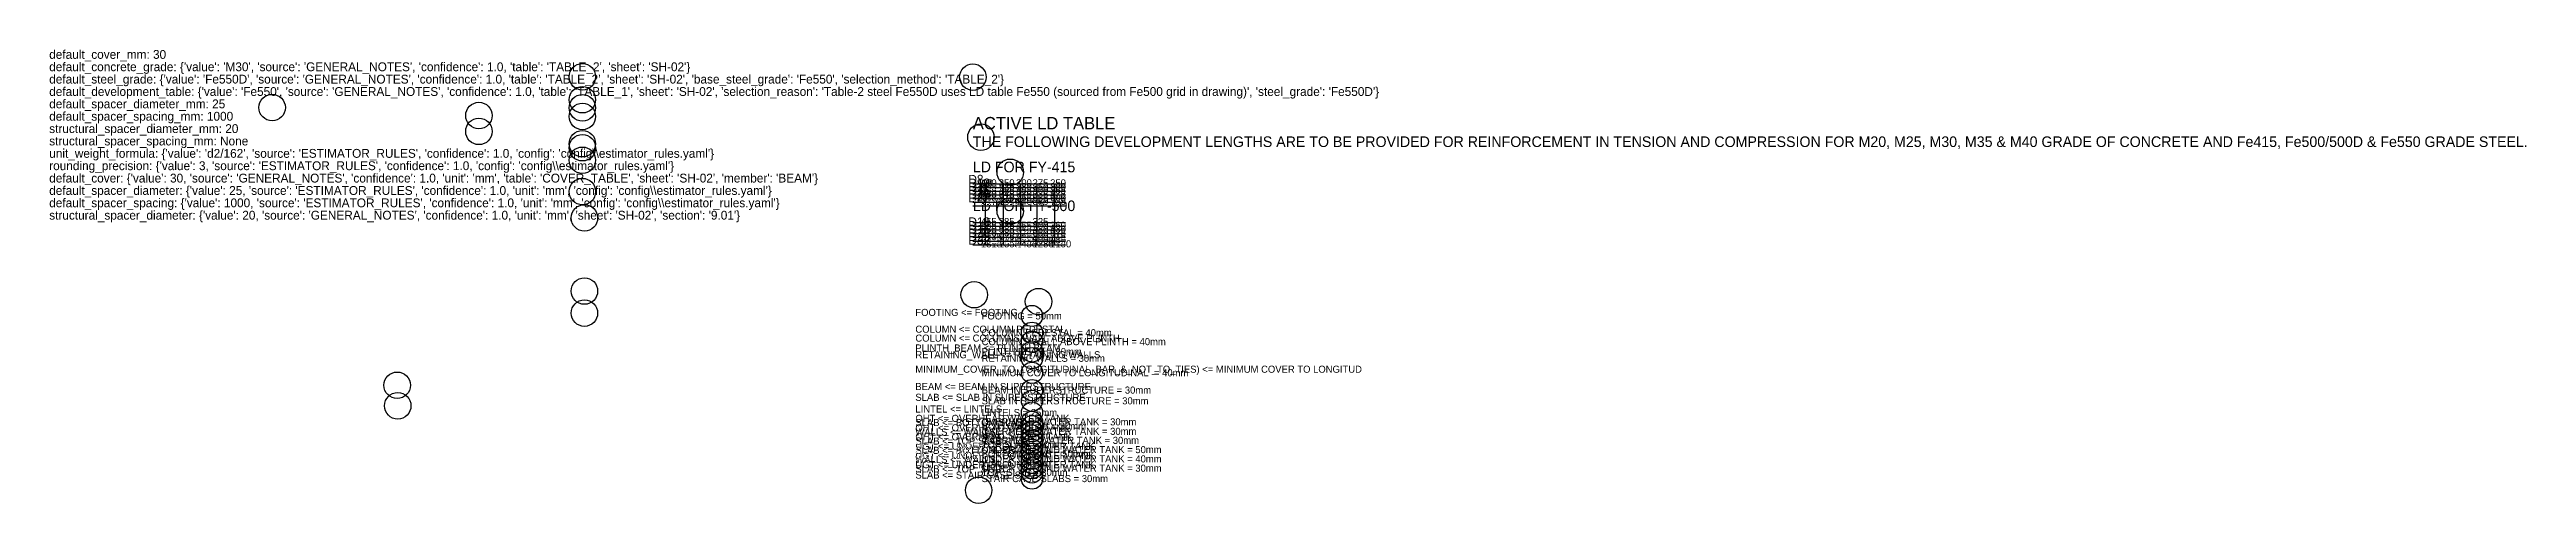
# Model space of a CAD drawing. Header units: metres. Extents: x 500 to 3303, y 487 to 1001.
import ezdxf

# ---------------------------------------------------------------- set-up
doc = ezdxf.new("R2010")
doc.units = ezdxf.units.M
for name, color, linetype in [('DEBUG_ACTIVE_LD_TABLE', 7, 'Continuous'), ('DEBUG_COVER_TABLE', 7, 'Continuous'), ('DEBUG_DEVELOPMENT_TABLE', 7, 'Continuous'), ('DEBUG_ENGINEERING_RULES', 7, 'Continuous'), ('DEBUG_GENERAL_NOTES_TABLES', 7, 'Continuous'), ('DEBUG_MEMBER_NORMALIZATION', 7, 'Continuous'), ('DEBUG_PROJECT_DEFAULTS', 7, 'Continuous')]:
    doc.layers.add(name, color=color, linetype=linetype)

msp = doc.modelspace()

# ---------------------------------------------------------------- linework, layer by layer
at = {"layer": 'DEBUG_ACTIVE_LD_TABLE', "color": 1}
for p, q in [((1545, 848.7), (1650, 848.7)), ((1545, 844.5), (1650, 844.5)), ((1554.6, 848.7), (1554.6, 831.9)), ((1579.3, 848.7), (1579.3, 831.9)), ((1598.9, 848.7), (1598.9, 831.9)), ((1617.6, 848.7), (1617.6, 831.9)), ((1545, 840.3), (1650, 840.3)), ((1545, 836.1), (1650, 836.1)), ((1545, 831.9), (1650, 831.9))]:
    msp.add_line(p, q, dxfattribs=at)
at = {"layer": 'DEBUG_COVER_TABLE', "color": 5}
for centre in [(1612, 699), (1612, 680), (1612, 669.9), (1612, 658.7), (1612, 651.1), (1612, 634.7), (1612, 615.1), (1612, 602.9), (1612, 589.7), (1612, 579.1), (1612, 574.3), (1612, 568.4), (1612, 563.6), (1612, 558.2), (1612, 553.4), (1612, 547.7), (1612, 542.9), (1612, 537.2), (1612, 532.5), (1612, 526.7), (1612, 521.9), (1612, 514.9)]:
    msp.add_circle(centre, 12, dxfattribs=at)
at = {"layer": 'DEBUG_DEVELOPMENT_TABLE', "color": 3}
for p, q in [((1545, 848.7), (1650, 848.7)), ((1545, 848.7), (1650, 848.7)), ((1545, 844.5), (1650, 844.5)), ((1545, 844.5), (1650, 844.5)), ((1554.6, 848.7), (1554.6, 831.9)), ((1559.1, 848.7), (1559.1, 804.8)), ((1579.3, 848.7), (1579.3, 831.9)), ((1579.4, 848.7), (1579.4, 804.8)), ((1598.9, 848.7), (1598.9, 831.9)), ((1598.9, 848.7), (1598.9, 804.8)), ((1617.6, 848.7), (1617.6, 831.9)), ((1617.6, 848.7), (1617.6, 804.8)), ((1637.5, 848.7), (1637.5, 804.8)), ((1545, 840.3), (1650, 840.3)), ((1545, 840.3), (1650, 840.3)), ((1545, 836.1), (1650, 836.1)), ((1545, 836.1), (1650, 836.1)), ((1545, 831.9), (1650, 831.9)), ((1545, 831.9), (1650, 831.9)), ((1545, 827.7), (1650, 827.7)), ((1545, 823.6), (1650, 823.6)), ((1545, 823.6), (1650, 823.6)), ((1559.1, 823.6), (1559.1, 779.6)), ((1579.4, 823.6), (1579.4, 779.6)), ((1598.9, 823.6), (1598.9, 779.6)), ((1617.6, 823.6), (1617.6, 779.6)), ((1637.5, 823.6), (1637.5, 779.6)), ((1545, 804.8), (1650, 804.8)), ((1545, 804.8), (1650, 804.8)), ((1545, 800.6), (1650, 800.6)), ((1545, 796.4), (1650, 796.4)), ((1545, 792.2), (1650, 792.2)), ((1545, 788), (1650, 788)), ((1545, 783.8), (1650, 783.8)), ((1545, 779.6), (1650, 779.6))]:
    msp.add_line(p, q, dxfattribs=at)
at = {"layer": 'DEBUG_ENGINEERING_RULES', "color": 2}
for centre in [(1103.2, 969.7), (1545.1, 969.3), (1103.2, 943.7), (752.2, 934.8), (986.2, 925.8), (1103.2, 934.5), (1103.2, 924.8), (986.2, 907.9), (1103.2, 893.9), (1103.2, 889.4), (1554.2, 901.3), (1103.2, 875.2), (1587.4, 861.6), (1103.2, 839.7), (1105.5, 809.9), (1587.4, 817.7), (1105.5, 727.2), (1546.6, 723), (1619.4, 715.2), (1105.5, 702.2), (893.7, 620.5), (894.3, 597.3), (1551.6, 501.7)]:
    msp.add_circle(centre, 15, dxfattribs=at)

# ---------------------------------------------------------------- texts
at = {"layer": 'DEBUG_ACTIVE_LD_TABLE', "color": 1}
for s, height, p in [('ACTIVE LD TABLE', 14, (1545, 910.2)), ('D8', 10, (1540, 848.7)), ('D10', 10, (1540, 844.5)), ('D12', 10, (1540, 840.3)), ('D16', 10, (1540, 836.1)), ('D20', 10, (1540, 831.9)), ('400', 8, (1549.6, 845.7)), ('10', 8, (1549.6, 841.5)), ('12', 8, (1549.6, 837.3)), ('16', 8, (1549.6, 833.1)), ('425', 8, (1574.3, 841.5)), ('485', 8, (1574.3, 837.3)), ('350', 8, (1574.3, 845.7)), ('645', 8, (1574.3, 833.1)), ('455', 8, (1593.9, 837.3)), ('300', 8, (1593.9, 845.7)), ('380', 8, (1593.9, 841.5)), ('610', 8, (1593.9, 833.1)), ('400', 8, (1612.6, 837.3)), ('350', 8, (1612.6, 841.5)), ('535', 8, (1612.6, 833.1)), ('275', 8, (1612.6, 845.7)), ('20', 8, (1549.6, 828.9)), ('810', 8, (1574.3, 828.9)), ('755', 8, (1593.9, 828.9)), ('665', 8, (1612.6, 828.9))]:
    msp.add_text(s, height=height, dxfattribs=at).set_placement(p)
at = {"layer": 'DEBUG_COVER_TABLE', "color": 5}
for s, p in [('FOOTING = 50mm', (1555, 695)), ('COLUMN PEDESTAL = 40mm', (1555, 676)), ('COLUMNS/WALL ABOVE PLINTH = 40mm', (1555, 665.9)), ('PLINTH BEAM = 30mm', (1555, 654.7)), ('RETAINING WALLS = 30mm', (1555, 647.1)), ('MINIMUM COVER TO LONGITUDINAL  = 40mm', (1555, 630.7)), ('BEAM IN SUPERSTRUCTURE = 30mm', (1555, 611.1)), ('SLAB IN SUPERSTRUCTURE = 30mm', (1555, 598.9)), ('LINTELS = 25mm', (1555, 585.7)), ('WALLS = 30mm', (1555, 559.6)), ('OVERHEAD WATER TANK = 30mm', (1555, 575.1)), ('OVERHEAD WATER TANK = 30mm', (1555, 564.4)), ('OVERHEAD  WATER TANK = 30mm', (1555, 554.2)), ('BOTTOM SLAB = 30mm', (1555, 570.3)), ('WALLS = 40mm', (1555, 528.5)), ('TOP SLAB = 30mm', (1555, 549.4)), ('UNDER GROUND WATER TANK = 50mm', (1555, 543.7)), ('UNDER GROUND WATER TANK = 40mm', (1555, 533.2)), ('BOTTOM  SLAB = 50mm', (1555, 538.9)), ('TOP  SLAB = 30mm', (1555, 517.9)), ('STAIR CASE SLABS = 30mm', (1555, 510.9)), ('UNDER GROUND WATER TANK = 30mm', (1555, 522.7))]:
    msp.add_text(s, height=8, dxfattribs=at).set_placement(p)
at = {"layer": 'DEBUG_DEVELOPMENT_TABLE', "color": 3}
for s, height, p in [('D8', 10, (1540, 848.7)), ('D8', 10, (1540, 848.7)), ('D10', 10, (1540, 844.5)), ('D10', 10, (1540, 844.5)), ('D12', 10, (1540, 840.3)), ('D12', 10, (1540, 840.3)), ('D16', 10, (1540, 836.1)), ('D16', 10, (1540, 836.1)), ('D20', 10, (1540, 831.9)), ('D20', 10, (1540, 831.9)), ('400', 8, (1549.6, 845.7)), ('10', 8, (1549.6, 841.5)), ('12', 8, (1549.6, 837.3)), ('16', 8, (1549.6, 833.1)), ('400', 8, (1554.1, 845.7)), ('500', 8, (1554.1, 841.5)), ('565', 8, (1554.1, 837.3)), ('760', 8, (1554.1, 833.1)), ('425', 8, (1574.3, 841.5)), ('425', 8, (1574.4, 841.5)), ('485', 8, (1574.3, 837.3)), ('485', 8, (1574.4, 837.3)), ('350', 8, (1574.3, 845.7)), ('350', 8, (1574.4, 845.7)), ('645', 8, (1574.3, 833.1)), ('645', 8, (1574.4, 833.1)), ('455', 8, (1593.9, 837.3)), ('455', 8, (1593.9, 837.3)), ('300', 8, (1593.9, 845.7)), ('300', 8, (1593.9, 845.7)), ('380', 8, (1593.9, 841.5)), ('380', 8, (1593.9, 841.5)), ('610', 8, (1593.9, 833.1)), ('610', 8, (1593.9, 833.1)), ('400', 8, (1612.6, 837.3)), ('400', 8, (1612.6, 837.3)), ('350', 8, (1612.6, 841.5)), ('350', 8, (1612.6, 841.5)), ('535', 8, (1612.6, 833.1)), ('535', 8, (1612.6, 833.1)), ('275', 8, (1612.6, 845.7)), ('275', 8, (1612.6, 845.7)), ('475', 8, (1632.5, 833.1)), ('300', 8, (1632.5, 841.5)), ('355', 8, (1632.5, 837.3)), ('250', 8, (1632.5, 845.7)), ('D25', 10, (1540, 827.7)), ('D32', 10, (1540, 823.6)), ('D32', 10, (1540, 823.6)), ('D8', 10, (1540, 804.8)), ('D8', 10, (1540, 804.8)), ('20', 8, (1549.6, 828.9)), ('940', 8, (1554.1, 828.9)), ('1175', 8, (1554.1, 824.7)), ('1510', 8, (1554.1, 820.6)), ('1510', 8, (1554.1, 820.6)), ('810', 8, (1574.3, 828.9)), ('810', 8, (1574.4, 828.9)), ('1010', 8, (1574.4, 824.7)), ('1290', 8, (1574.4, 820.6)), ('1290', 8, (1574.4, 820.6)), ('940', 8, (1593.9, 824.7)), ('755', 8, (1593.9, 828.9)), ('755', 8, (1593.9, 828.9)), ('1210', 8, (1593.9, 820.6)), ('1210', 8, (1593.9, 820.6)), ('665', 8, (1612.6, 828.9)), ('665', 8, (1612.6, 828.9)), ('830', 8, (1612.6, 824.7)), ('1065', 8, (1612.6, 820.6)), ('1065', 8, (1612.6, 820.6)), ('600', 8, (1632.5, 828.9)), ('750', 8, (1632.5, 824.7)), ('950', 8, (1632.5, 820.6)), ('950', 8, (1632.5, 820.6)), ('D10', 10, (1540, 800.6)), ('D12', 10, (1540, 796.4)), ('D16', 10, (1540, 792.2)), ('D20', 10, (1540, 788)), ('D25', 10, (1540, 783.8)), ('D32', 10, (1540, 779.6)), ('455', 8, (1554.1, 801.8)), ('455', 8, (1554.1, 801.8)), ('565', 8, (1554.1, 797.6)), ('910', 8, (1554.1, 789.2)), ('680', 8, (1554.1, 793.4)), ('1135', 8, (1554.1, 785)), ('1415', 8, (1554.1, 780.8)), ('1815', 8, (1554.1, 776.6)), ('485', 8, (1574.4, 797.6)), ('385', 8, (1574.4, 801.8)), ('385', 8, (1574.4, 801.8)), ('585', 8, (1574.4, 793.4)), ('780', 8, (1574.4, 789.2)), ('975', 8, (1574.4, 785)), ('1215', 8, (1574.4, 780.8)), ('455', 8, (1593.9, 797.6)), ('365', 8, (1593.9, 801.8)), ('365', 8, (1593.9, 801.8)), ('545', 8, (1593.9, 793.4)), ('910', 8, (1593.9, 785)), ('725', 8, (1593.9, 789.2)), ('1135', 8, (1593.9, 780.8)), ('1450', 8, (1593.9, 776.6)), ('400', 8, (1612.6, 797.6)), ('480', 8, (1612.6, 793.4)), ('325', 8, (1612.6, 801.8)), ('325', 8, (1612.6, 801.8)), ('650', 8, (1612.6, 789.2)), ('800', 8, (1612.6, 785)), ('1000', 8, (1612.6, 780.8)), ('1280', 8, (1612.6, 776.6)), ('430', 8, (1632.5, 793.4)), ('360', 8, (1632.5, 797.6)), ('575', 8, (1632.5, 789.2)), ('285', 8, (1632.5, 801.8)), ('285', 8, (1632.5, 801.8)), ('715', 8, (1632.5, 785)), ('900', 8, (1632.5, 780.8)), ('1150', 8, (1632.5, 776.6)), ('1555', 8, (1574.4, 776.6))]:
    msp.add_text(s, height=height, dxfattribs=at).set_placement(p)
at = {"layer": 'DEBUG_GENERAL_NOTES_TABLES', "color": 1}
for s, p in [('THE FOLLOWING DEVELOPMENT LENGTHS ARE TO BE PROVIDED FOR REINFORCEMENT IN TENSION AND COMPRESSION FOR M20, M25, M30, M35 & M40 GRADE OF CONCRETE AND Fe415, Fe500/500D & Fe550 GRADE STEEL.', (1545, 890.2)), ('THE FOLLOWING DEVELOPMENT LENGTHS ARE TO BE PROVIDED FOR REINFORCEMENT IN TENSION AND COMPRESSION FOR M20, M25, M30, M35 & M40 GRADE OF CONCRETE AND Fe415, Fe500/500D & Fe550 GRADE STEEL.', (1545, 890.2)), ('LD FOR FY-415', (1545, 861.6)), ('LD FOR FY-500', (1545, 817.7))]:
    msp.add_text(s, height=12, dxfattribs=at).set_placement(p)
at = {"layer": 'DEBUG_MEMBER_NORMALIZATION', "color": 6}
for s, p in [('FOOTING <= FOOTING', (1480, 699)), ('COLUMN <= COLUMN PEDESTAL', (1480, 680)), ('COLUMN <= COLUMNS/WALL ABOVE PLINTH', (1480, 669.9)), ('PLINTH_BEAM <= PLINTH BEAM', (1480, 658.7)), ('RETAINING_WALL <= RETAINING WALLS', (1480, 651.1)), ('MINIMUM_COVER_TO_LONGITUDINAL_BAR_&_NOT_TO_TIES) <= MINIMUM COVER TO LONGITUD', (1480, 634.7)), ('BEAM <= BEAM IN SUPERSTRUCTURE', (1480, 615.1)), ('SLAB <= SLAB IN SUPERSTRUCTURE', (1480, 602.9)), ('LINTEL <= LINTELS', (1480, 589.7)), ('WALLS <= WALLS', (1480, 563.6)), ('OHT <= OVERHEAD WATER TANK', (1480, 579.1)), ('SLAB <= BOTTOM SLAB', (1480, 574.3)), ('OHT <= OVERHEAD WATER TANK', (1480, 568.4)), ('OHT <= OVERHEAD  WATER TANK', (1480, 558.2)), ('SLAB <= TOP SLAB', (1480, 553.4)), ('WALLS <= WALLS', (1480, 532.5)), ('SLAB <= BOTTOM  SLAB', (1480, 542.9)), ('UGT <= UNDER GROUND WATER TANK', (1480, 547.7)), ('UGT <= UNDER GROUND WATER TANK', (1480, 537.2)), ('UGT <= UNDER GROUND WATER TANK', (1480, 526.7)), ('SLAB <= TOP  SLAB', (1480, 521.9)), ('SLAB <= STAIR CASE SLABS', (1480, 514.9))]:
    msp.add_text(s, height=8, dxfattribs=at).set_placement(p)
at = {"layer": 'DEBUG_PROJECT_DEFAULTS', "color": 4}
for s, p in [('default_cover_mm: 30', (500, 990)), ("default_concrete_grade: {'value': 'M30', 'source': 'GENERAL_NOTES', 'confidence': 1.0, 'table': 'TABLE_2', 'sheet': 'SH-02'}", (500, 976)), ("default_steel_grade: {'value': 'Fe550D', 'source': 'GENERAL_NOTES', 'confidence': 1.0, 'table': 'TABLE_2', 'sheet': 'SH-02', 'base_steel_grade': 'Fe550', 'selection_method': 'TABLE_2'}", (500, 962)), ("default_development_table: {'value': 'Fe550', 'source': 'GENERAL_NOTES', 'confidence': 1.0, 'table': 'TABLE_1', 'sheet': 'SH-02', 'selection_reason': 'Table-2 steel Fe550D uses LD table Fe550 (sourced from Fe500 grid in drawing)', 'steel_grade': 'Fe550D'}", (500, 948)), ('default_spacer_diameter_mm: 25', (500, 934)), ('default_spacer_spacing_mm: 1000', (500, 920)), ('structural_spacer_diameter_mm: 20', (500, 906)), ('structural_spacer_spacing_mm: None', (500, 892)), ("unit_weight_formula: {'value': 'd2/162', 'source': 'ESTIMATOR_RULES', 'confidence': 1.0, 'config': 'config\\\\estimator_rules.yaml'}", (500, 878)), ("rounding_precision: {'value': 3, 'source': 'ESTIMATOR_RULES', 'confidence': 1.0, 'config': 'config\\\\estimator_rules.yaml'}", (500, 864)), ("default_cover: {'value': 30, 'source': 'GENERAL_NOTES', 'confidence': 1.0, 'unit': 'mm', 'table': 'COVER_TABLE', 'sheet': 'SH-02', 'member': 'BEAM'}", (500, 850)), ("default_spacer_diameter: {'value': 25, 'source': 'ESTIMATOR_RULES', 'confidence': 1.0, 'unit': 'mm', 'config': 'config\\\\estimator_rules.yaml'}", (500, 836)), ("structural_spacer_diameter: {'value': 20, 'source': 'GENERAL_NOTES', 'confidence': 1.0, 'unit': 'mm', 'sheet': 'SH-02', 'section': '9.01'}", (500, 808)), ("default_spacer_spacing: {'value': 1000, 'source': 'ESTIMATOR_RULES', 'confidence': 1.0, 'unit': 'mm', 'config': 'config\\\\estimator_rules.yaml'}", (500, 822))]:
    msp.add_text(s, height=10, dxfattribs=at).set_placement(p)

doc.saveas('drawing.dxf')
